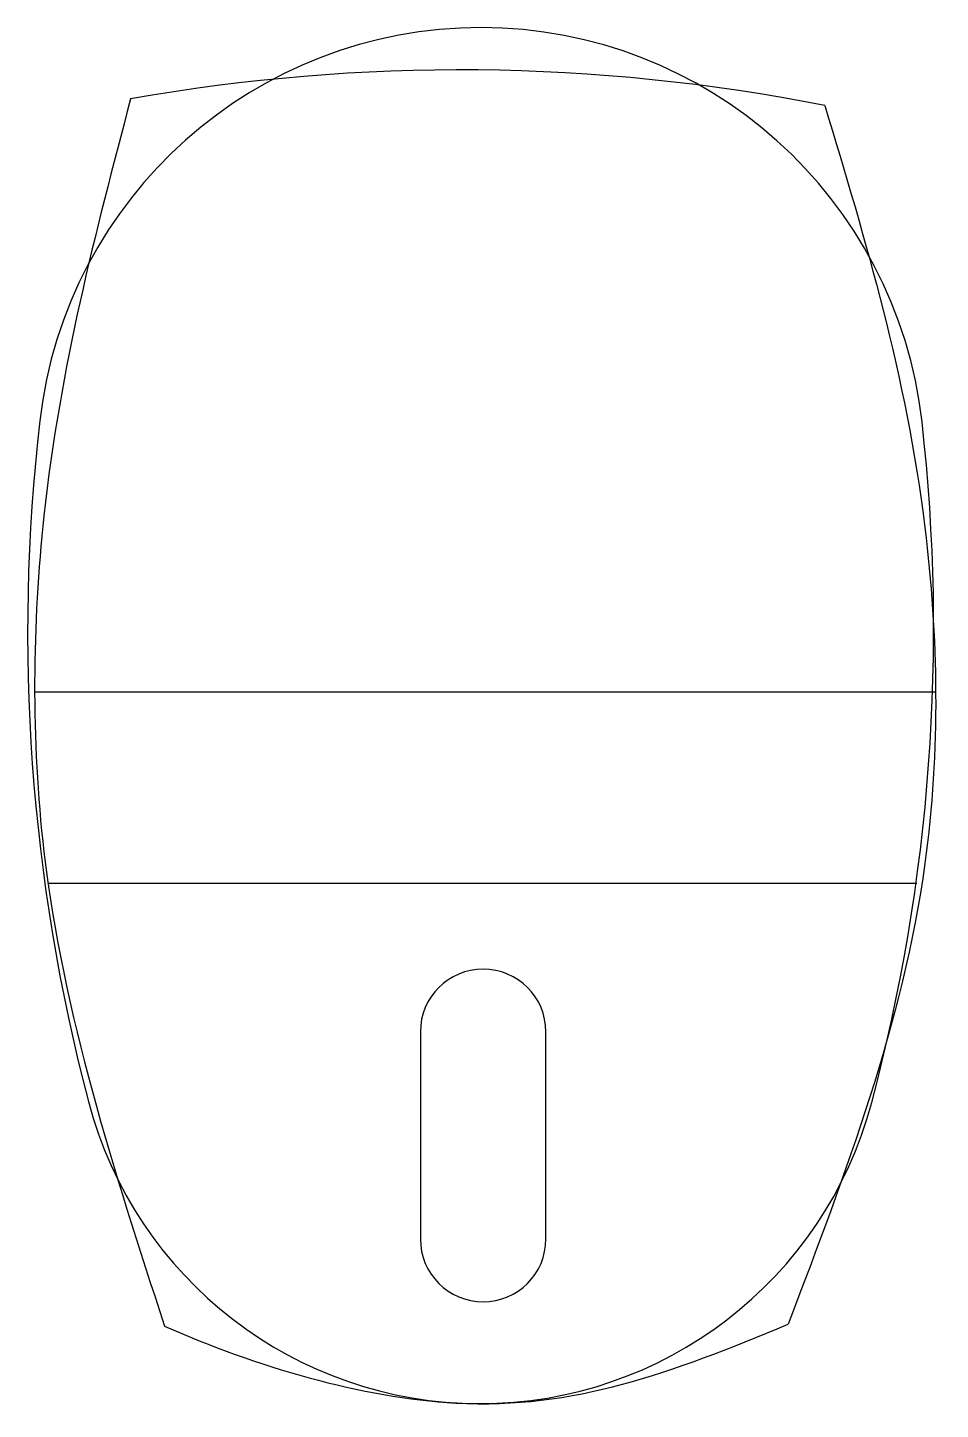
# Model space of a CAD drawing. Header units: inches. Extents: x 2.76 to 4.75, y 0.04 to 3.04.
import ezdxf

# ---------------------------------------------------------------- set-up
doc = ezdxf.new("R2010")
doc.units = ezdxf.units.IN
doc.header["$MEASUREMENT"] = 0
doc.layers.get('0').update_dxf_attribs({"true_color": 0xc2ced6})

msp = doc.modelspace()

# ---------------------------------------------------------------- linework, layer by layer
for points, elevation in [([(2.8948, 0.7081, 0.769575), (4.5969, 0.706, 0.093455), (4.7063, 2.1843, 0.89225), (2.7891, 2.1867, 0.093455)], 1.6993), ([(3.6161, 0.4097, 1), (3.889, 0.4097), (3.889, 0.8594, 1), (3.6161, 0.8594)], 2.1902)]:
    msp.add_lwpolyline(points, format="xyb", close=True, dxfattribs=dict(elevation=elevation))
msp.add_arc((3.7029, -1.1548), 4.1038, 78.8698, 100.0534)
at = {"extrusion": (-2.13576e-16, -1, 0)}
for centre, radius, start, end in [((3.7656, -1.0029, -1.5974), 1.7527, 56.3852, 124.3009), ((3.7401, -1.0285, -1.1815), 1.601, 53.3831, 125.6426)]:
    msp.add_arc(centre, radius, start, end, dxfattribs=at)
for points in [[(2.9865, 2.886), (2.7982, 1.9801, 0.53), (2.7982, 1.2505, 0.3), (3.0601, 0.2202)], [(4.4951, 2.8719), (4.7125, 1.9549, 0.54), (4.7125, 1.2253, 0.3), (4.4155, 0.2245)]]:
    msp.add_spline(points, degree=3)
msp.add_open_spline([(3.0601, 0.2202), (3.2575, 0.1332), (3.7844, -0.0232), (4.1607, 0.119), (4.4155, 0.2245)], degree=3, knots=[0.27734, 0.27734, 0.27734, 0.27734, 0.903964, 1.696448, 1.696448, 1.696448, 1.696448])

doc.saveas('drawing.dxf')
